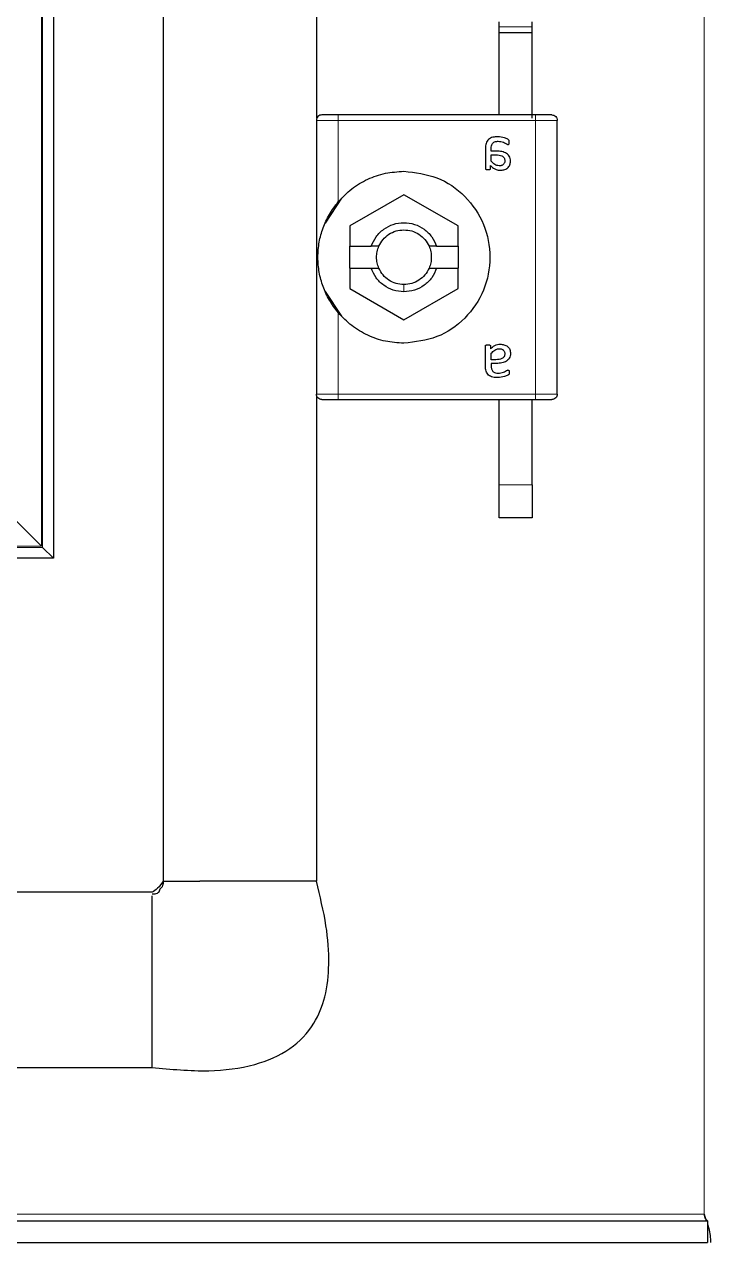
# Model space of a CAD drawing. Header units: millimetres. Extents: x -683 to 1834, y -1447 to 974.
# Drawn here: x 1559.1 to 1621.8, y -1180.5 to -1069.3 of the extents above; entities that cross this region are included whole.
import ezdxf

# ---------------------------------------------------------------- set-up
doc = ezdxf.new("R2010")
doc.units = ezdxf.units.MM

msp = doc.modelspace()

# ---------------------------------------------------------------- linework, layer by layer
at = {"color": 8, "linetype": 'Continuous', "lineweight": 18}
for p, q in [((1621.16, 771.87), (1621.16, -1177.93)), ((1560.66, 710.87), (1560.66, -1116.93)), ((1560.76, 710.97), (1560.76, -1117.03)), ((1605.46, -1069.49), (1602.46, -1069.49)), ((1587.76, -1085.47), (1587.76, -1078.03)), ((1587.76, -1078.03), (1605.76, -1078.03)), ((1605.76, -1078.03), (1605.76, -1103.03)), ((1593.76, -1093.03), (1593.76, -1093.68)), ((1587.76, -1103.03), (1587.76, -1095.59)), ((1605.76, -1103.03), (1587.76, -1103.03)), ((1602.46, -1111.33), (1605.46, -1111.33)), ((1560.66, -1116.93), (1508.01, -1116.93)), ((1560.76, -1117.03), (1508.01, -1117.03)), ((1621.16, -1177.93), (1525.8, -1177.93))]:
    msp.add_line(p, q, dxfattribs=at)
at = {"color": 7, "linetype": 'Continuous', "lineweight": 25}
for p, q in [((1571.76, 741.47), (1571.76, -1147.53)), ((1561.76, 711.97), (1561.76, -1118.03)), ((1585.76, -1058.03), (1585.76, -1077.86)), ((1602.46, -1069.49), (1602.46, -1069.03)), ((1605.46, -1069.49), (1605.46, -1069.03)), ((1602.46, -1069.99), (1602.46, -1069.49)), ((1602.46, -1069.99), (1605.46, -1069.99)), ((1602.46, -1077.53), (1602.46, -1069.99)), ((1605.46, -1069.99), (1605.46, -1069.49)), ((1605.46, -1077.83), (1605.46, -1069.99)), ((1585.76, -1078.03), (1585.76, -1103.03)), ((1605.76, -1077.53), (1587.76, -1077.53)), ((1606.36, -1077.53), (1606.11, -1077.53)), ((1607.76, -1103.03), (1607.76, -1078.03)), ((1601.2, -1080.57), (1601.2, -1082.44)), ((1601.73, -1080.83), (1601.73, -1080.61)), ((1602.11, -1080.83), (1601.73, -1080.83)), ((1601.73, -1081.18), (1602.16, -1081.18)), ((1601.73, -1081.77), (1601.73, -1081.18)), ((1601.66, -1082.44), (1601.66, -1082.16)), ((1593.76, -1084.82), (1588.81, -1087.67)), ((1598.71, -1087.67), (1593.76, -1084.82)), ((1586.59, -1087.41), (1588.09, -1085.15)), ((1588.81, -1087.67), (1588.81, -1089.53)), ((1598.71, -1089.53), (1598.71, -1087.67)), ((1588.81, -1089.53), (1590.77, -1089.53)), ((1588.81, -1091.53), (1588.81, -1089.53)), ((1591.47, -1089.53), (1590.77, -1089.53)), ((1596.74, -1089.53), (1596.05, -1089.53)), ((1596.74, -1089.53), (1598.71, -1089.53)), ((1598.71, -1089.53), (1598.71, -1091.53)), ((1588.81, -1091.53), (1588.81, -1093.39)), ((1588.81, -1091.53), (1590.77, -1091.53)), ((1590.77, -1091.53), (1591.47, -1091.53)), ((1596.05, -1091.53), (1596.74, -1091.53)), ((1596.74, -1091.53), (1598.71, -1091.53)), ((1598.71, -1093.39), (1598.71, -1091.53)), ((1588.09, -1095.92), (1586.59, -1093.66)), ((1588.81, -1093.39), (1593.76, -1096.25)), ((1593.76, -1096.25), (1598.71, -1093.39)), ((1601.2, -1100.49), (1601.2, -1098.62)), ((1601.66, -1098.62), (1601.66, -1098.9)), ((1601.73, -1099.89), (1601.73, -1099.3)), ((1602.16, -1099.89), (1601.73, -1099.89)), ((1602.11, -1100.24), (1601.73, -1100.24)), ((1601.73, -1100.24), (1601.73, -1100.46)), ((1585.76, -1103.21), (1585.76, -1147.53)), ((1587.76, -1103.53), (1605.76, -1103.53)), ((1602.46, -1111.33), (1602.46, -1103.53)), ((1605.46, -1111.33), (1605.46, -1103.53)), ((1606.11, -1103.53), (1606.36, -1103.53)), ((1602.46, -1114.33), (1602.46, -1111.33)), ((1605.46, -1111.33), (1605.46, -1114.33)), ((1560.66, -1116.93), (1558.35, -1114.62)), ((1605.46, -1114.33), (1602.46, -1114.33)), ((1561.76, -1118.03), (1560.76, -1117.03)), ((1561.76, -1118.03), (1508.01, -1118.03)), ((1575.19, -1147.53), (1575.13, -1147.53)), ((1582.33, -1147.53), (1575.19, -1147.53)), ((1582.48, -1147.53), (1582.33, -1147.53)), ((1584.78, -1147.53), (1582.48, -1147.53)), ((1585.76, -1147.53), (1584.78, -1147.53)), ((1570.76, -1148.53), (1514.26, -1148.53)), ((1570.76, -1164.53), (1570.76, -1148.86)), ((882.76, -1164.53), (1570.76, -1164.53)), ((1621.16, -1177.93), (1621.35, -1178.53)), ((832.06, -1178.53), (1621.46, -1178.53)), ((1621.46, -1178.53), (1621.46, -1180.53)), ((832.06, -1180.53), (1621.46, -1180.53))]:
    msp.add_line(p, q, dxfattribs=at)
for points in [[(1586.26, -1077.53), (1586.19, -1077.54), (1586.06, -1077.55), (1585.89, -1077.67), (1585.78, -1077.84), (1585.76, -1077.97), (1585.76, -1078.03)], [(1587.76, -1077.53), (1587.56, -1077.53), (1587.17, -1077.53), (1586.67, -1077.53), (1586.32, -1077.53), (1586.28, -1077.53), (1586.26, -1077.53)], [(1607.26, -1077.53), (1607.23, -1077.53), (1607.19, -1077.53), (1606.84, -1077.53), (1606.35, -1077.53), (1605.95, -1077.53), (1605.76, -1077.53)], [(1607.26, -1077.53), (1607.32, -1077.54), (1607.45, -1077.55), (1607.62, -1077.67), (1607.73, -1077.84), (1607.75, -1077.97), (1607.76, -1078.03)], [(1587.76, -1085.47), (1588.15, -1085.06), (1588.94, -1084.23), (1590.43, -1083.36), (1592.05, -1082.79), (1593.19, -1082.72), (1593.76, -1082.68)], [(1593.76, -1082.68), (1594.78, -1082.8), (1596.84, -1083.04), (1599.45, -1084.85), (1601.2, -1087.45), (1601.81, -1090.53), (1601.2, -1093.62), (1599.45, -1096.21), (1596.84, -1098.03), (1594.78, -1098.26), (1593.76, -1098.38)], [(1590.77, -1089.53), (1590.9, -1089.23), (1591.17, -1088.63), (1591.89, -1087.93), (1592.77, -1087.48), (1593.76, -1087.33), (1594.74, -1087.48), (1595.62, -1087.93), (1596.35, -1088.63), (1596.61, -1089.23), (1596.74, -1089.53)], [(1591.47, -1089.53), (1591.58, -1089.32), (1591.81, -1088.89), (1592.37, -1088.41), (1593.03, -1088.09), (1593.51, -1088.05), (1593.76, -1088.03)], [(1593.76, -1088.03), (1594, -1088.05), (1594.48, -1088.09), (1595.14, -1088.41), (1595.7, -1088.89), (1595.93, -1089.32), (1596.05, -1089.53)], [(1591.47, -1091.53), (1591.41, -1091.37), (1591.29, -1091.05), (1591.24, -1090.53), (1591.29, -1090.02), (1591.41, -1089.69), (1591.47, -1089.53)], [(1596.05, -1089.53), (1596.11, -1089.69), (1596.23, -1090.02), (1596.27, -1090.53), (1596.23, -1091.05), (1596.11, -1091.37), (1596.05, -1091.53)], [(1593.76, -1093.68), (1593.43, -1093.65), (1592.77, -1093.59), (1591.89, -1093.13), (1591.17, -1092.44), (1590.9, -1091.83), (1590.77, -1091.53)], [(1593.76, -1093.03), (1593.51, -1093.01), (1593.03, -1092.97), (1592.37, -1092.65), (1591.81, -1092.17), (1591.58, -1091.75), (1591.47, -1091.53)], [(1596.74, -1091.53), (1596.61, -1091.83), (1596.35, -1092.44), (1595.62, -1093.13), (1594.74, -1093.59), (1594.08, -1093.65), (1593.76, -1093.68)], [(1596.05, -1091.53), (1595.93, -1091.75), (1595.7, -1092.17), (1595.14, -1092.65), (1594.48, -1092.97), (1594, -1093.01), (1593.76, -1093.03)], [(1593.76, -1098.38), (1593.19, -1098.35), (1592.05, -1098.28), (1590.43, -1097.7), (1588.94, -1096.83), (1588.15, -1096.01), (1587.76, -1095.59)], [(1586.26, -1103.53), (1586.19, -1103.52), (1586.06, -1103.51), (1585.89, -1103.39), (1585.78, -1103.23), (1585.76, -1103.1), (1585.76, -1103.03)], [(1586.26, -1103.53), (1586.28, -1103.53), (1586.32, -1103.53), (1586.67, -1103.53), (1587.17, -1103.53), (1587.56, -1103.53), (1587.76, -1103.53)], [(1605.76, -1103.53), (1605.95, -1103.53), (1606.35, -1103.53), (1606.84, -1103.53), (1607.19, -1103.53), (1607.23, -1103.53), (1607.26, -1103.53)], [(1607.76, -1103.03), (1607.75, -1103.1), (1607.73, -1103.23), (1607.62, -1103.39), (1607.45, -1103.51), (1607.32, -1103.52), (1607.26, -1103.53)], [(1572.73, -1147.53), (1573.06, -1147.53), (1573.71, -1147.53), (1574.65, -1147.53), (1575.13, -1147.53)]]:
    msp.add_open_spline(points, degree=3, dxfattribs=at)
at = {"color": 8, "linetype": 'Continuous', "lineweight": 18}
for points in [[(1587.76, -1078.03), (1587.49, -1078.03), (1586.97, -1078.03), (1586.31, -1078.03), (1585.85, -1078.03), (1585.79, -1078.03), (1585.76, -1078.03)], [(1587.76, -1077.53), (1587.76, -1077.54), (1587.76, -1077.55), (1587.76, -1077.67), (1587.76, -1077.84), (1587.76, -1077.97), (1587.76, -1078.03)], [(1605.76, -1078.03), (1605.76, -1077.97), (1605.76, -1077.84), (1605.76, -1077.67), (1605.76, -1077.55), (1605.76, -1077.54), (1605.76, -1077.53)], [(1607.76, -1078.03), (1607.73, -1078.03), (1607.67, -1078.03), (1607.2, -1078.03), (1606.54, -1078.03), (1606.02, -1078.03), (1605.76, -1078.03)], [(1585.76, -1103.03), (1585.79, -1103.03), (1585.85, -1103.03), (1586.31, -1103.03), (1586.97, -1103.03), (1587.49, -1103.03), (1587.76, -1103.03)], [(1587.76, -1103.03), (1587.76, -1103.1), (1587.76, -1103.23), (1587.76, -1103.39), (1587.76, -1103.51), (1587.76, -1103.52), (1587.76, -1103.53)], [(1605.76, -1103.53), (1605.76, -1103.52), (1605.76, -1103.51), (1605.76, -1103.39), (1605.76, -1103.23), (1605.76, -1103.1), (1605.76, -1103.03)], [(1605.76, -1103.03), (1606.02, -1103.03), (1606.54, -1103.03), (1607.2, -1103.03), (1607.67, -1103.03), (1607.73, -1103.03), (1607.76, -1103.03)]]:
    msp.add_open_spline(points, degree=3, dxfattribs=at)
at = {"color": 7, "linetype": 'Continuous', "lineweight": 25}
for points, knots in [([(1602.31, -1079.53), (1602.16, -1079.54), (1601.94, -1079.55), (1601.66, -1079.64), (1601.47, -1079.76), (1601.33, -1079.93), (1601.22, -1080.2), (1601.2, -1080.43), (1601.2, -1080.57)], [0, 0, 0, 0, 0.250089, 0.382495, 0.500259, 0.622163, 0.750133, 1, 1, 1, 1]), ([(1601.73, -1080.61), (1601.73, -1080.52), (1601.74, -1080.38), (1601.79, -1080.21), (1601.87, -1080.1), (1601.98, -1080.02), (1602.1, -1079.97), (1602.23, -1079.95), (1602.32, -1079.94), (1602.37, -1079.94)], [0, 0, 0, 0, 0.250023, 0.382539, 0.499802, 0.620838, 0.749652, 0.874777, 1, 1, 1, 1]), ([(1603.37, -1080.03), (1603.37, -1079.97), (1603.37, -1079.89), (1603.31, -1079.8), (1603.17, -1079.71), (1602.85, -1079.58), (1602.52, -1079.55), (1602.31, -1079.53)], [0, 0, 0, 0, 0.124693, 0.187182, 0.249773, 0.500039, 1, 1, 1, 1]), ([(1602.37, -1079.94), (1602.53, -1079.96), (1602.77, -1079.99), (1603.02, -1080.11), (1603.15, -1080.18), (1603.22, -1080.23), (1603.26, -1080.23), (1603.27, -1080.24)], [0, 0, 0, 0, 0.4987, 0.749508, 0.874949, 0.946783, 1, 1, 1, 1]), ([(1603.27, -1080.24), (1603.28, -1080.24), (1603.3, -1080.23), (1603.32, -1080.22), (1603.33, -1080.21), (1603.35, -1080.19), (1603.36, -1080.15), (1603.37, -1080.11), (1603.37, -1080.06), (1603.37, -1080.04), (1603.37, -1080.03)], [0, 0, 0, 0, 0.128825, 0.180169, 0.243397, 0.36986, 0.499864, 0.749649, 0.843476, 1, 1, 1, 1]), ([(1603.49, -1081.75), (1603.49, -1081.67), (1603.48, -1081.51), (1603.38, -1081.3), (1603.23, -1081.12), (1602.96, -1080.95), (1602.58, -1080.84), (1602.26, -1080.83), (1602.11, -1080.83)], [0, 0, 0, 0, 0.1250486, 0.2498861, 0.3708558, 0.4998199, 0.7496086, 1, 1, 1, 1]), ([(1602.16, -1081.18), (1602.26, -1081.18), (1602.44, -1081.19), (1602.66, -1081.25), (1602.81, -1081.34), (1602.9, -1081.45), (1602.95, -1081.57), (1602.96, -1081.66), (1602.96, -1081.71)], [0, 0, 0, 0, 0.279652, 0.500248, 0.629485, 0.750186, 0.875763, 1, 1, 1, 1]), ([(1601.2, -1082.44), (1601.2, -1082.45), (1601.2, -1082.47), (1601.21, -1082.49), (1601.24, -1082.51), (1601.31, -1082.53), (1601.38, -1082.53), (1601.43, -1082.53)], [0, 0, 0, 0, 0.124881, 0.183376, 0.250934, 0.500336, 1, 1, 1, 1]), ([(1601.43, -1082.53), (1601.47, -1082.53), (1601.54, -1082.53), (1601.62, -1082.51), (1601.64, -1082.49), (1601.65, -1082.47), (1601.66, -1082.45), (1601.66, -1082.44)], [0, 0, 0, 0, 0.499718, 0.749437, 0.810587, 0.875078, 1, 1, 1, 1]), ([(1601.66, -1082.16), (1601.78, -1082.27), (1601.97, -1082.45), (1602.24, -1082.55), (1602.41, -1082.59), (1602.49, -1082.59), (1602.53, -1082.59)], [0, 0, 0, 0, 0.499113, 0.749325, 0.874665, 1, 1, 1, 1]), ([(1602.45, -1082.18), (1602.38, -1082.17), (1602.23, -1082.16), (1601.97, -1082.03), (1601.83, -1081.87), (1601.73, -1081.77)], [0, 0, 0, 0, 0.249939, 0.499864, 1, 1, 1, 1]), ([(1602.96, -1081.71), (1602.96, -1081.77), (1602.95, -1081.87), (1602.88, -1081.99), (1602.82, -1082.06), (1602.74, -1082.12), (1602.65, -1082.16), (1602.55, -1082.18), (1602.48, -1082.18), (1602.45, -1082.18)], [0, 0, 0, 0, 0.249168, 0.373635, 0.49939, 0.619394, 0.749656, 0.87477, 1, 1, 1, 1]), ([(1602.53, -1082.59), (1602.65, -1082.58), (1602.84, -1082.57), (1603.06, -1082.49), (1603.22, -1082.39), (1603.34, -1082.26), (1603.46, -1082.05), (1603.48, -1081.87), (1603.49, -1081.75)], [0, 0, 0, 0, 0.25007, 0.379181, 0.500499, 0.62417, 0.750842, 1, 1, 1, 1]), ([(1587.76, -1095.59), (1587.47, -1095.22), (1586.9, -1094.46), (1586.34, -1093.21), (1585.99, -1091.93), (1585.86, -1090.53), (1585.99, -1089.13), (1586.34, -1087.85), (1586.9, -1086.6), (1587.47, -1085.85), (1587.76, -1085.47)], [0, 0, 0, 0, 0.125762, 0.25037, 0.375307, 0.500139, 0.62481, 0.749763, 0.874888, 1, 1, 1, 1]), ([(1601.2, -1098.62), (1601.2, -1098.61), (1601.2, -1098.6), (1601.21, -1098.58), (1601.24, -1098.56), (1601.31, -1098.53), (1601.38, -1098.53), (1601.43, -1098.53)], [0, 0, 0, 0, 0.124884, 0.1863766, 0.2509142, 0.5003223, 1, 1, 1, 1]), ([(1601.43, -1098.53), (1601.47, -1098.53), (1601.53, -1098.53), (1601.6, -1098.55), (1601.63, -1098.56), (1601.64, -1098.58), (1601.65, -1098.6), (1601.66, -1098.61), (1601.66, -1098.62)], [0, 0, 0, 0, 0.499162, 0.644242, 0.749698, 0.813605, 0.875217, 1, 1, 1, 1]), ([(1601.66, -1098.9), (1601.78, -1098.79), (1601.97, -1098.62), (1602.28, -1098.49), (1602.45, -1098.48), (1602.53, -1098.47)], [0, 0, 0, 0, 0.499364, 0.749701, 1, 1, 1, 1]), ([(1601.73, -1099.3), (1601.83, -1099.19), (1601.97, -1099.04), (1602.2, -1098.92), (1602.34, -1098.89), (1602.41, -1098.89), (1602.45, -1098.89)], [0, 0, 0, 0, 0.499765, 0.749504, 0.874771, 1, 1, 1, 1]), ([(1603.49, -1099.32), (1603.49, -1099.36), (1603.49, -1099.43), (1603.46, -1099.59), (1603.38, -1099.77), (1603.23, -1099.95), (1602.96, -1100.12), (1602.58, -1100.22), (1602.26, -1100.23), (1602.11, -1100.24)], [0, 0, 0, 0, 0.0626366, 0.1252782, 0.2500723, 0.3748405, 0.4999941, 0.7496958, 1, 1, 1, 1]), ([(1602.45, -1098.89), (1602.51, -1098.89), (1602.61, -1098.89), (1602.74, -1098.94), (1602.82, -1099), (1602.88, -1099.07), (1602.93, -1099.16), (1602.96, -1099.26), (1602.96, -1099.32), (1602.96, -1099.36)], [0, 0, 0, 0, 0.2496231, 0.3771401, 0.499734, 0.6227303, 0.7498125, 0.8748762, 1, 1, 1, 1]), ([(1602.53, -1098.47), (1602.65, -1098.48), (1602.84, -1098.49), (1603.06, -1098.58), (1603.22, -1098.67), (1603.34, -1098.8), (1603.46, -1099.01), (1603.48, -1099.2), (1603.49, -1099.32)], [0, 0, 0, 0, 0.25007, 0.379559, 0.500499, 0.624556, 0.750843, 1, 1, 1, 1]), ([(1601.73, -1100.46), (1601.73, -1100.5), (1601.73, -1100.59), (1601.75, -1100.72), (1601.79, -1100.85), (1601.87, -1100.96), (1601.98, -1101.04), (1602.14, -1101.11), (1602.28, -1101.12), (1602.37, -1101.12)], [0, 0, 0, 0, 0.125295, 0.250514, 0.383518, 0.50035, 0.621938, 0.750243, 1, 1, 1, 1]), ([(1602.96, -1099.36), (1602.96, -1099.4), (1602.95, -1099.49), (1602.9, -1099.62), (1602.81, -1099.72), (1602.66, -1099.81), (1602.44, -1099.88), (1602.26, -1099.88), (1602.16, -1099.89)], [0, 0, 0, 0, 0.124446, 0.249795, 0.37, 0.499734, 0.719932, 1, 1, 1, 1]), ([(1602.31, -1101.53), (1602.24, -1101.53), (1602.09, -1101.53), (1601.87, -1101.49), (1601.66, -1101.42), (1601.47, -1101.3), (1601.33, -1101.13), (1601.22, -1100.86), (1601.2, -1100.64), (1601.2, -1100.49)], [0, 0, 0, 0, 0.125255, 0.250437, 0.383066, 0.500493, 0.622629, 0.75025, 1, 1, 1, 1]), ([(1603.37, -1101.04), (1603.37, -1101.06), (1603.37, -1101.12), (1603.36, -1101.2), (1603.31, -1101.26), (1603.17, -1101.35), (1602.85, -1101.48), (1602.52, -1101.51), (1602.31, -1101.53)], [0, 0, 0, 0, 0.062686, 0.125173, 0.187628, 0.250185, 0.500314, 1, 1, 1, 1]), ([(1602.37, -1101.12), (1602.53, -1101.11), (1602.84, -1101.08), (1603.1, -1100.87), (1603.26, -1100.83), (1603.27, -1100.83)], [0, 0, 0, 0, 0.498852, 0.946609, 1, 1, 1, 1]), ([(1603.27, -1100.83), (1603.28, -1100.83), (1603.3, -1100.83), (1603.32, -1100.84), (1603.33, -1100.85), (1603.35, -1100.88), (1603.37, -1100.94), (1603.37, -1100.99), (1603.37, -1101.04)], [0, 0, 0, 0, 0.13107, 0.182437, 0.243796, 0.371388, 0.500442, 1, 1, 1, 1]), ([(1571.79, -1147.53), (1571.78, -1147.67), (1571.75, -1147.91), (1571.62, -1148.11), (1571.5, -1148.2), (1571.45, -1148.31), (1571.43, -1148.38), (1571.41, -1148.43), (1571.4, -1148.47), (1571.38, -1148.51), (1571.34, -1148.55), (1571.29, -1148.6), (1571.17, -1148.67), (1570.98, -1148.7), (1570.84, -1148.7), (1570.76, -1148.69)], [0, 0, 0, 0, 0.233411, 0.418546, 0.549351, 0.595026, 0.631329, 0.647111, 0.661994, 0.676639, 0.691742, 0.725563, 0.766794, 0.872627, 1, 1, 1, 1]), ([(1570.76, -1164.53), (1572.48, -1164.7), (1575.62, -1165), (1579.95, -1164.49), (1583.38, -1163.06), (1585.6, -1160.75), (1586.68, -1157.98), (1587, -1154.93), (1586.71, -1151.37), (1586.09, -1148.88), (1585.76, -1147.53)], [0, 0, 0, 0, 0.176713, 0.320911, 0.440308, 0.54837, 0.6374, 0.738878, 0.858543, 1, 1, 1, 1]), ([(1571.76, -1147.53), (1571.61, -1147.76), (1571.34, -1148.16), (1570.93, -1148.42), (1570.76, -1148.53)], [0, 0, 0, 0, 0.561561, 1, 1, 1, 1]), ([(1571.87, -1147.53), (1571.9, -1147.53), (1571.98, -1147.53), (1572.44, -1147.53), (1572.73, -1147.53)], [0, 0, 0, 0, 0.356727, 1, 1, 1, 1]), ([(1621.46, -1178.53), (1621.41, -1178.53), (1621.36, -1178.47), (1621.26, -1178.25), (1621.21, -1178.09), (1621.16, -1177.93)], [0, 0, 0, 0, 0.5, 0.5, 1, 1, 1, 1]), ([(1621.46, -1178.85), (1621.5, -1178.98), (1621.7, -1179.54), (1621.73, -1180.1), (1621.76, -1180.53)], [0, 0, 0, 0, 0.226541, 1, 1, 1, 1])]:
    msp.add_open_spline(points, degree=3, knots=knots, dxfattribs=at)

doc.saveas('drawing.dxf')
